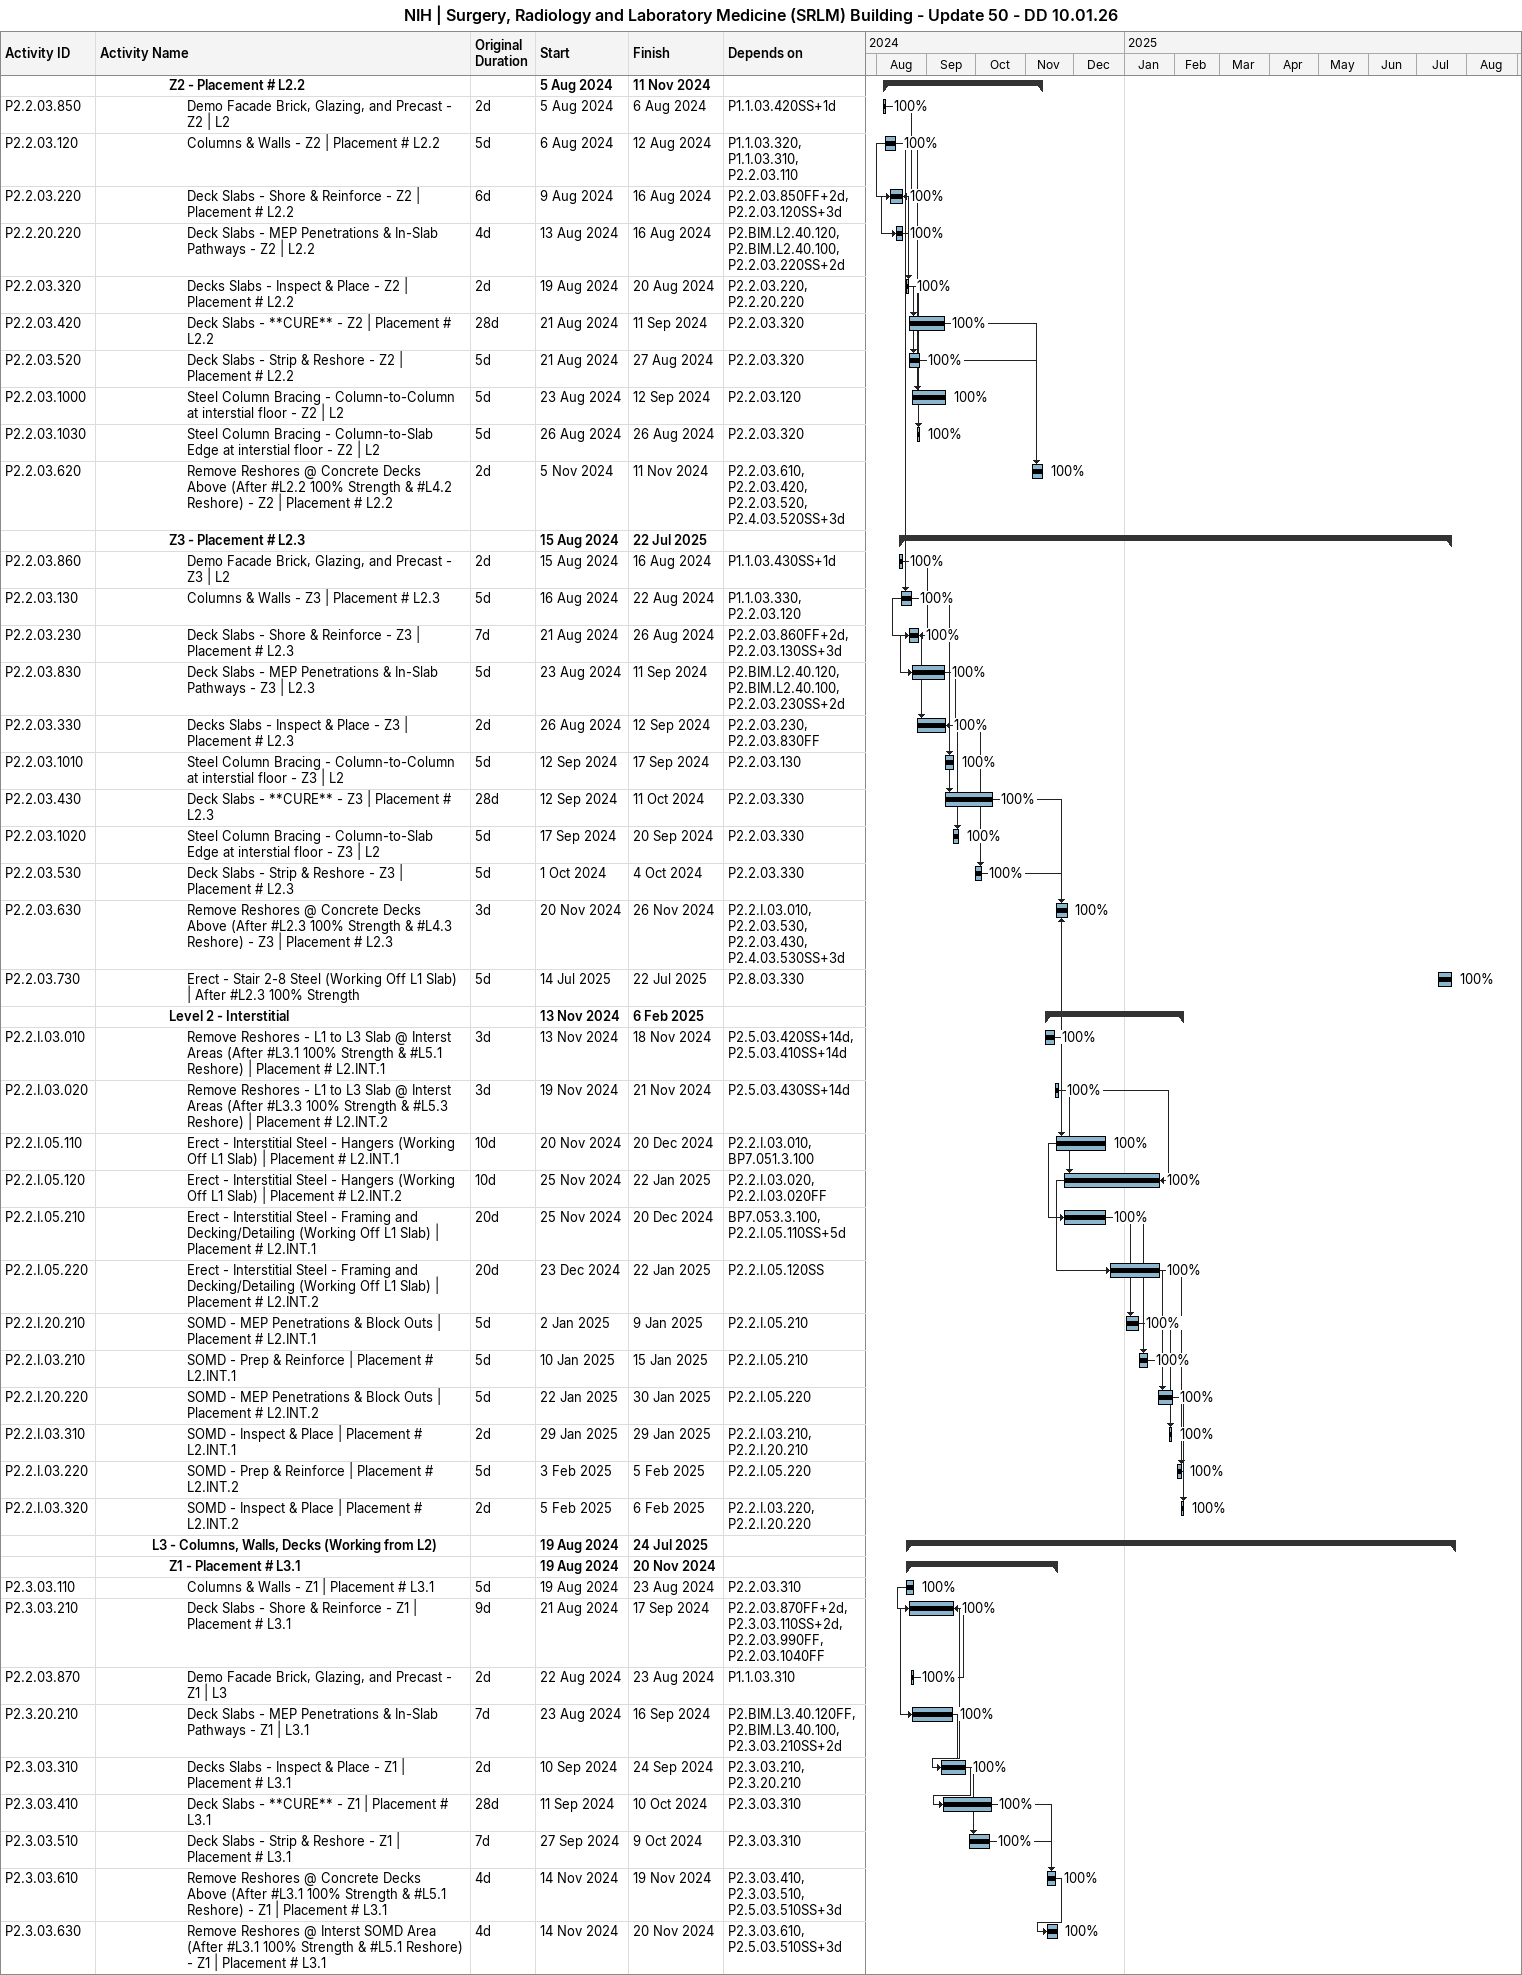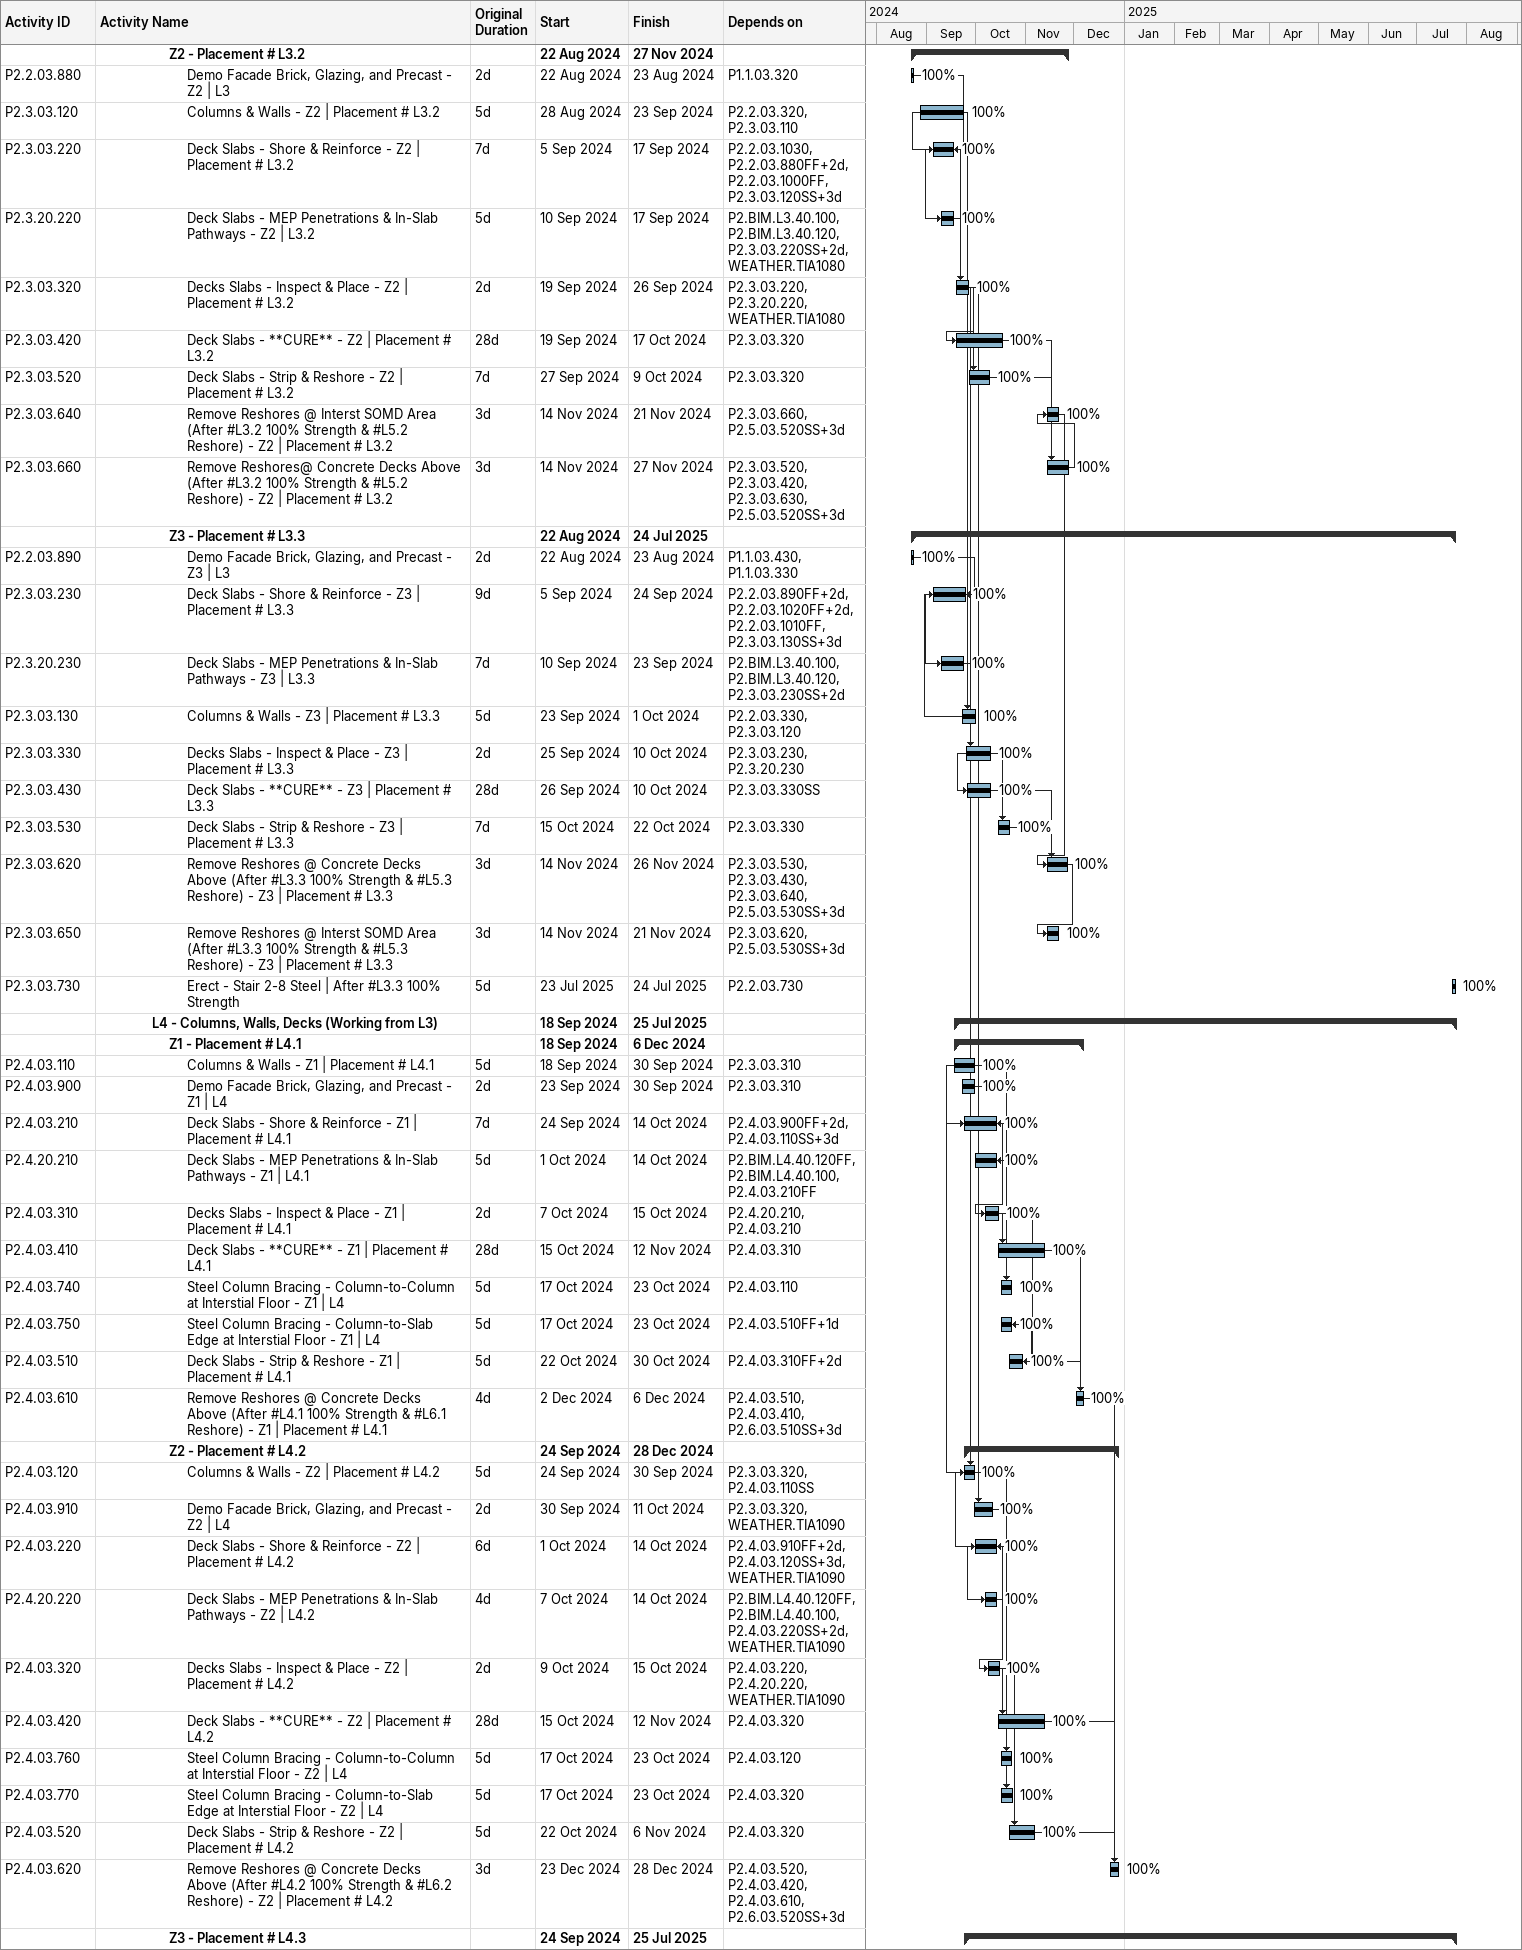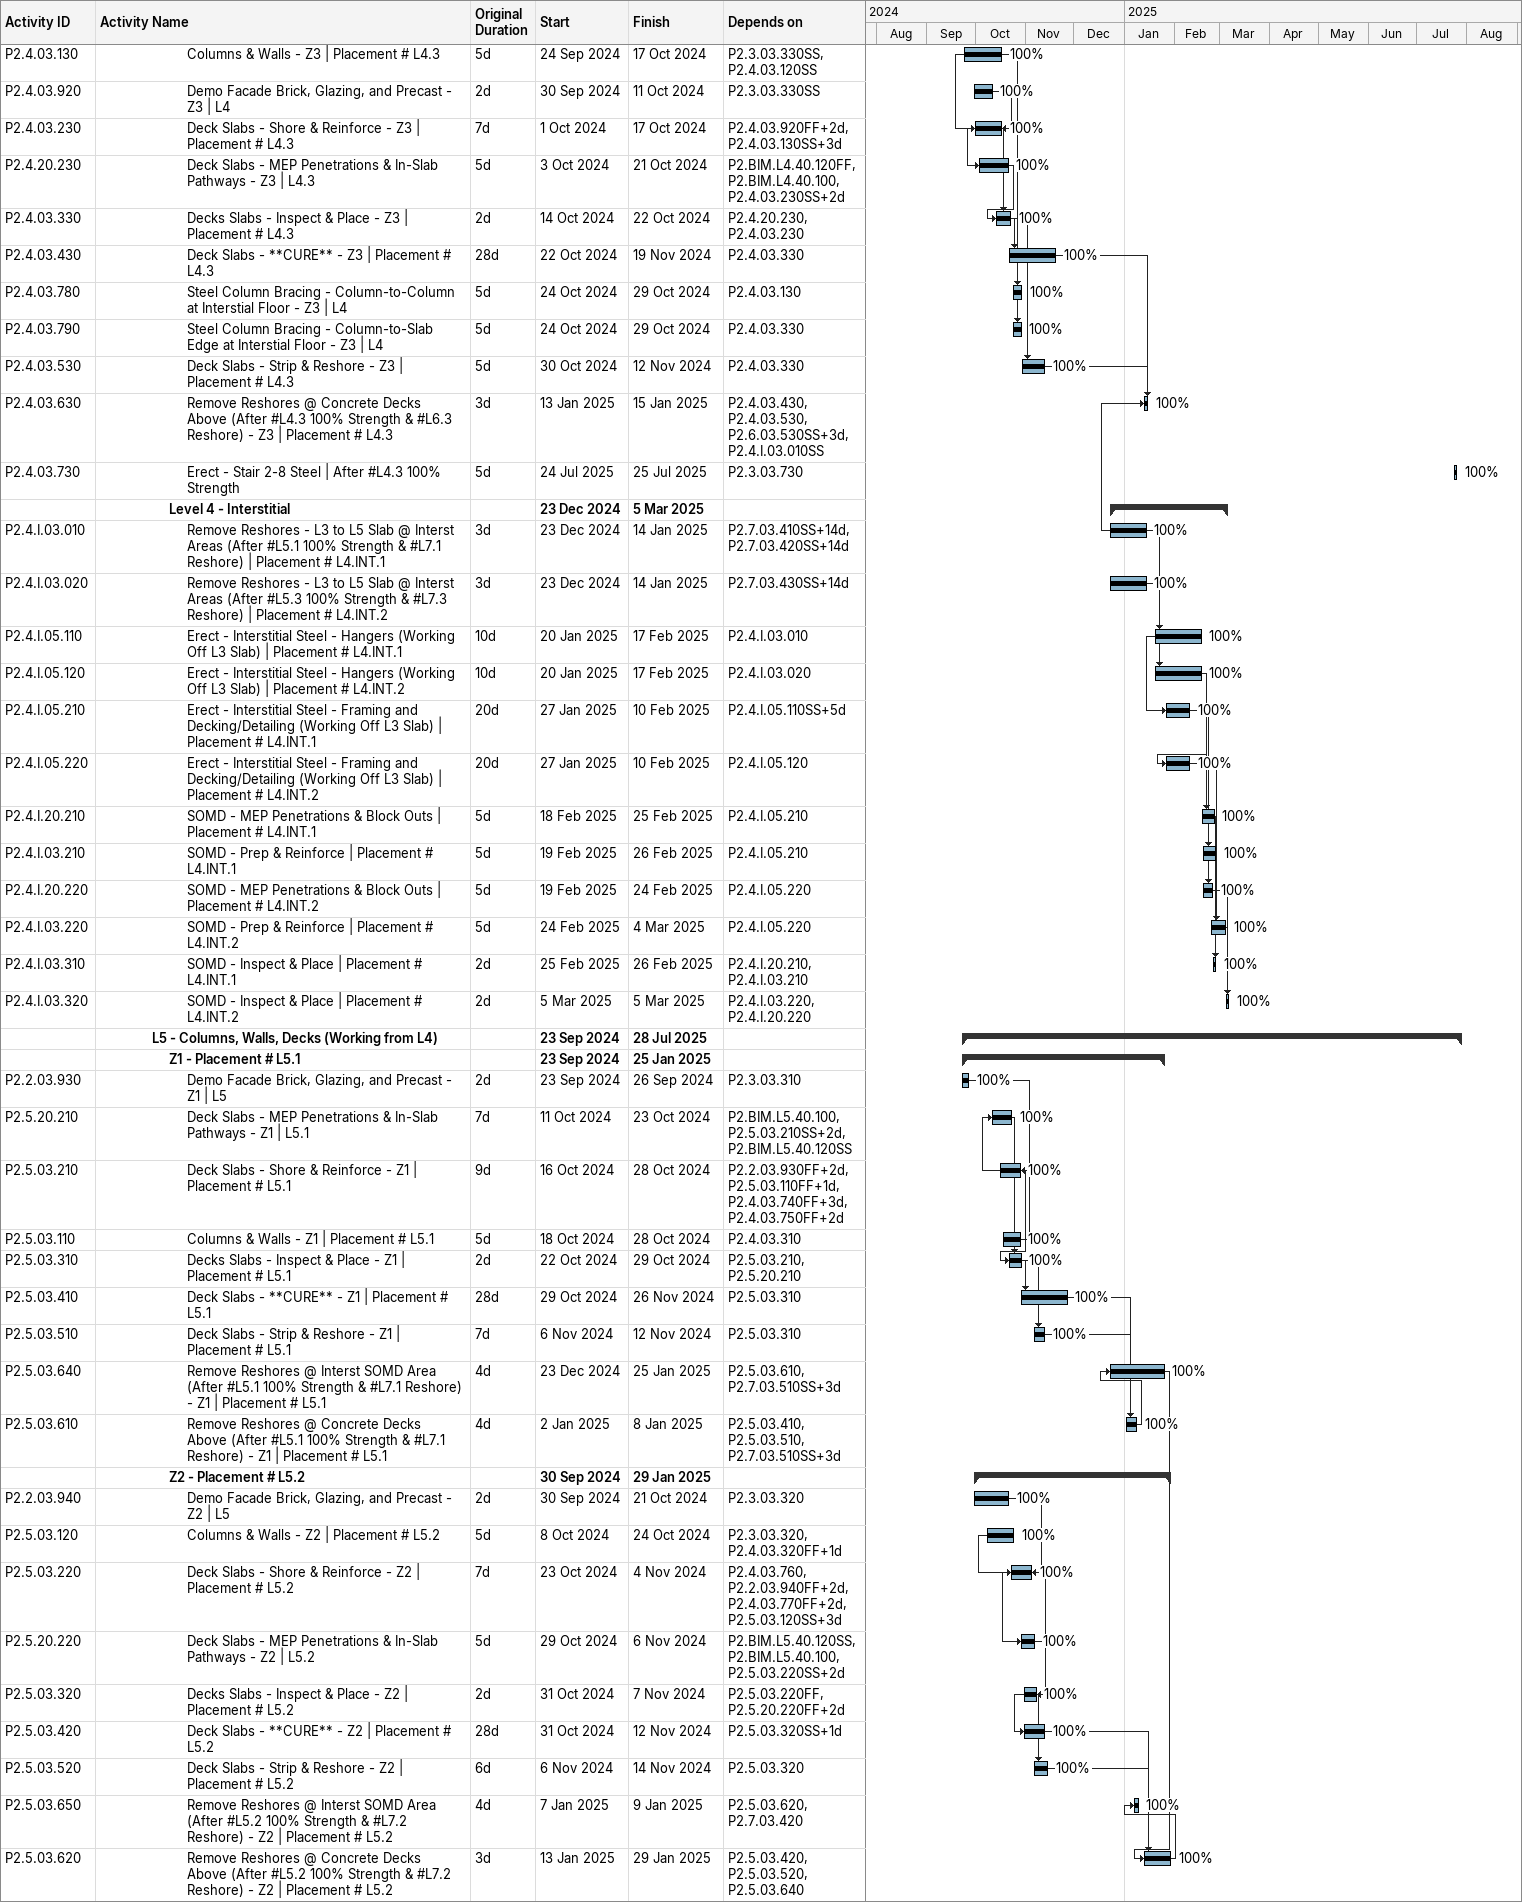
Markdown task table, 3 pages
NIH | Surgery, Radiology and Laboratory Medicine (SRLM) Building - Update 50 - DD 10.01.26

| ID | Level | Task | Original duration | Start | Finish | Predecessors | % complete |
|---|---|---|---|---|---|---|---|
|  | 5 | **Z2 - Placement # L2.2** |  | 2024-08-05 | 2024-11-11 |  |  |
| P2.2.03.850 | 6 | Demo Facade Brick, Glazing, and Precast - Z2 \| L2 | 2d | 2024-08-05 | 2024-08-06 | P1.1.03.420SS+1d | 100 |
| P2.2.03.120 | 6 | Columns & Walls - Z2 \| Placement # L2.2 | 5d | 2024-08-06 | 2024-08-12 | P1.1.03.320, P1.1.03.310, P2.2.03.110 | 100 |
| P2.2.03.220 | 6 | Deck Slabs - Shore & Reinforce - Z2 \| Placement # L2.2 | 6d | 2024-08-09 | 2024-08-16 | P2.2.03.850FF+2d, P2.2.03.120SS+3d | 100 |
| P2.2.20.220 | 6 | Deck Slabs - MEP Penetrations & In-Slab Pathways - Z2 \| L2.2 | 4d | 2024-08-13 | 2024-08-16 | P2.BIM.L2.40.120, P2.BIM.L2.40.100, P2.2.03.220SS+2d | 100 |
| P2.2.03.320 | 6 | Decks Slabs - Inspect & Place - Z2 \| Placement # L2.2 | 2d | 2024-08-19 | 2024-08-20 | P2.2.03.220, P2.2.20.220 | 100 |
| P2.2.03.420 | 6 | Deck Slabs - **CURE** - Z2 \| Placement # L2.2 | 28d | 2024-08-21 | 2024-09-11 | P2.2.03.320 | 100 |
| P2.2.03.520 | 6 | Deck Slabs - Strip & Reshore - Z2 \| Placement # L2.2 | 5d | 2024-08-21 | 2024-08-27 | P2.2.03.320 | 100 |
| P2.2.03.1000 | 6 | Steel Column Bracing - Column-to-Column at interstial floor - Z2 \| L2 | 5d | 2024-08-23 | 2024-09-12 | P2.2.03.120 | 100 |
| P2.2.03.1030 | 6 | Steel Column Bracing - Column-to-Slab Edge at interstial floor - Z2 \| L2 | 5d | 2024-08-26 | 2024-08-26 | P2.2.03.320 | 100 |
| P2.2.03.620 | 6 | Remove Reshores @ Concrete Decks Above (After #L2.2 100% Strength & #L4.2 Reshore) - Z2 \| Placement # L2.2 | 2d | 2024-11-05 | 2024-11-11 | P2.2.03.610, P2.2.03.420, P2.2.03.520, P2.4.03.520SS+3d | 100 |
|  | 5 | **Z3 - Placement # L2.3** |  | 2024-08-15 | 2025-07-22 |  |  |
| P2.2.03.860 | 6 | Demo Facade Brick, Glazing, and Precast - Z3 \| L2 | 2d | 2024-08-15 | 2024-08-16 | P1.1.03.430SS+1d | 100 |
| P2.2.03.130 | 6 | Columns & Walls - Z3 \| Placement # L2.3 | 5d | 2024-08-16 | 2024-08-22 | P1.1.03.330, P2.2.03.120 | 100 |
| P2.2.03.230 | 6 | Deck Slabs - Shore & Reinforce - Z3 \| Placement # L2.3 | 7d | 2024-08-21 | 2024-08-26 | P2.2.03.860FF+2d, P2.2.03.130SS+3d | 100 |
| P2.2.03.830 | 6 | Deck Slabs - MEP Penetrations & In-Slab Pathways - Z3 \| L2.3 | 5d | 2024-08-23 | 2024-09-11 | P2.BIM.L2.40.120, P2.BIM.L2.40.100, P2.2.03.230SS+2d | 100 |
| P2.2.03.330 | 6 | Decks Slabs - Inspect & Place - Z3 \| Placement # L2.3 | 2d | 2024-08-26 | 2024-09-12 | P2.2.03.230, P2.2.03.830FF | 100 |
| P2.2.03.1010 | 6 | Steel Column Bracing - Column-to-Column at interstial floor - Z3 \| L2 | 5d | 2024-09-12 | 2024-09-17 | P2.2.03.130 | 100 |
| P2.2.03.430 | 6 | Deck Slabs - **CURE** - Z3 \| Placement # L2.3 | 28d | 2024-09-12 | 2024-10-11 | P2.2.03.330 | 100 |
| P2.2.03.1020 | 6 | Steel Column Bracing - Column-to-Slab Edge at interstial floor - Z3 \| L2 | 5d | 2024-09-17 | 2024-09-20 | P2.2.03.330 | 100 |
| P2.2.03.530 | 6 | Deck Slabs - Strip & Reshore - Z3 \| Placement # L2.3 | 5d | 2024-10-01 | 2024-10-04 | P2.2.03.330 | 100 |
| P2.2.03.630 | 6 | Remove Reshores @ Concrete Decks Above (After #L2.3 100% Strength & #L4.3 Reshore) - Z3 \| Placement # L2.3 | 3d | 2024-11-20 | 2024-11-26 | P2.2.I.03.010, P2.2.03.530, P2.2.03.430, P2.4.03.530SS+3d | 100 |
| P2.2.03.730 | 6 | Erect - Stair 2-8 Steel (Working Off L1 Slab) \| After #L2.3 100% Strength | 5d | 2025-07-14 | 2025-07-22 | P2.8.03.330 | 100 |
|  | 5 | **Level 2 - Interstitial** |  | 2024-11-13 | 2025-02-06 |  |  |
| P2.2.I.03.010 | 6 | Remove Reshores - L1 to L3 Slab @ Interst Areas (After #L3.1 100% Strength & #L5.1 Reshore) \| Placement # L2.INT.1 | 3d | 2024-11-13 | 2024-11-18 | P2.5.03.420SS+14d, P2.5.03.410SS+14d | 100 |
| P2.2.I.03.020 | 6 | Remove Reshores - L1 to L3 Slab @ Interst Areas (After #L3.3 100% Strength & #L5.3 Reshore) \| Placement # L2.INT.2 | 3d | 2024-11-19 | 2024-11-21 | P2.5.03.430SS+14d | 100 |
| P2.2.I.05.110 | 6 | Erect - Interstitial Steel - Hangers (Working Off L1 Slab) \| Placement # L2.INT.1 | 10d | 2024-11-20 | 2024-12-20 | P2.2.I.03.010, BP7.051.3.100 | 100 |
| P2.2.I.05.120 | 6 | Erect - Interstitial Steel - Hangers (Working Off L1 Slab) \| Placement # L2.INT.2 | 10d | 2024-11-25 | 2025-01-22 | P2.2.I.03.020, P2.2.I.03.020FF | 100 |
| P2.2.I.05.210 | 6 | Erect - Interstitial Steel - Framing and Decking/Detailing (Working Off L1 Slab) \| Placement # L2.INT.1 | 20d | 2024-11-25 | 2024-12-20 | BP7.053.3.100, P2.2.I.05.110SS+5d | 100 |
| P2.2.I.05.220 | 6 | Erect - Interstitial Steel - Framing and Decking/Detailing (Working Off L1 Slab) \| Placement # L2.INT.2 | 20d | 2024-12-23 | 2025-01-22 | P2.2.I.05.120SS | 100 |
| P2.2.I.20.210 | 6 | SOMD - MEP Penetrations & Block Outs \| Placement # L2.INT.1 | 5d | 2025-01-02 | 2025-01-09 | P2.2.I.05.210 | 100 |
| P2.2.I.03.210 | 6 | SOMD - Prep & Reinforce \| Placement # L2.INT.1 | 5d | 2025-01-10 | 2025-01-15 | P2.2.I.05.210 | 100 |
| P2.2.I.20.220 | 6 | SOMD - MEP Penetrations & Block Outs \| Placement # L2.INT.2 | 5d | 2025-01-22 | 2025-01-30 | P2.2.I.05.220 | 100 |
| P2.2.I.03.310 | 6 | SOMD - Inspect & Place \| Placement # L2.INT.1 | 2d | 2025-01-29 | 2025-01-29 | P2.2.I.03.210, P2.2.I.20.210 | 100 |
| P2.2.I.03.220 | 6 | SOMD - Prep & Reinforce \| Placement # L2.INT.2 | 5d | 2025-02-03 | 2025-02-05 | P2.2.I.05.220 | 100 |
| P2.2.I.03.320 | 6 | SOMD - Inspect & Place \| Placement # L2.INT.2 | 2d | 2025-02-05 | 2025-02-06 | P2.2.I.03.220, P2.2.I.20.220 | 100 |
|  | 4 | **L3 - Columns, Walls, Decks (Working from L2)** |  | 2024-08-19 | 2025-07-24 |  |  |
|  | 5 | **Z1 - Placement # L3.1** |  | 2024-08-19 | 2024-11-20 |  |  |
| P2.3.03.110 | 6 | Columns & Walls - Z1 \| Placement # L3.1 | 5d | 2024-08-19 | 2024-08-23 | P2.2.03.310 | 100 |
| P2.3.03.210 | 6 | Deck Slabs - Shore & Reinforce - Z1 \| Placement # L3.1 | 9d | 2024-08-21 | 2024-09-17 | P2.2.03.870FF+2d, P2.3.03.110SS+2d, P2.2.03.990FF, P2.2.03.1040FF | 100 |
| P2.2.03.870 | 6 | Demo Facade Brick, Glazing, and Precast - Z1 \| L3 | 2d | 2024-08-22 | 2024-08-23 | P1.1.03.310 | 100 |
| P2.3.20.210 | 6 | Deck Slabs - MEP Penetrations & In-Slab Pathways - Z1 \| L3.1 | 7d | 2024-08-23 | 2024-09-16 | P2.BIM.L3.40.120FF, P2.BIM.L3.40.100, P2.3.03.210SS+2d | 100 |
| P2.3.03.310 | 6 | Decks Slabs - Inspect & Place - Z1 \| Placement # L3.1 | 2d | 2024-09-10 | 2024-09-24 | P2.3.03.210, P2.3.20.210 | 100 |
| P2.3.03.410 | 6 | Deck Slabs - **CURE** - Z1 \| Placement # L3.1 | 28d | 2024-09-11 | 2024-10-10 | P2.3.03.310 | 100 |
| P2.3.03.510 | 6 | Deck Slabs - Strip & Reshore - Z1 \| Placement # L3.1 | 7d | 2024-09-27 | 2024-10-09 | P2.3.03.310 | 100 |
| P2.3.03.610 | 6 | Remove Reshores @ Concrete Decks Above (After #L3.1 100% Strength & #L5.1 Reshore) - Z1 \| Placement # L3.1 | 4d | 2024-11-14 | 2024-11-19 | P2.3.03.410, P2.3.03.510, P2.5.03.510SS+3d | 100 |
| P2.3.03.630 | 6 | Remove Reshores @ Interst SOMD Area (After #L3.1 100% Strength & #L5.1 Reshore) - Z1 \| Placement # L3.1 | 4d | 2024-11-14 | 2024-11-20 | P2.3.03.610, P2.5.03.510SS+3d | 100 |
|  | 5 | **Z2 - Placement # L3.2** |  | 2024-08-22 | 2024-11-27 |  |  |
| P2.2.03.880 | 6 | Demo Facade Brick, Glazing, and Precast - Z2 \| L3 | 2d | 2024-08-22 | 2024-08-23 | P1.1.03.320 | 100 |
| P2.3.03.120 | 6 | Columns & Walls - Z2 \| Placement # L3.2 | 5d | 2024-08-28 | 2024-09-23 | P2.2.03.320, P2.3.03.110 | 100 |
| P2.3.03.220 | 6 | Deck Slabs - Shore & Reinforce - Z2 \| Placement # L3.2 | 7d | 2024-09-05 | 2024-09-17 | P2.2.03.1030, P2.2.03.880FF+2d, P2.2.03.1000FF, P2.3.03.120SS+3d | 100 |
| P2.3.20.220 | 6 | Deck Slabs - MEP Penetrations & In-Slab Pathways - Z2 \| L3.2 | 5d | 2024-09-10 | 2024-09-17 | P2.BIM.L3.40.100, P2.BIM.L3.40.120, P2.3.03.220SS+2d, WEATHER.TIA1080 | 100 |
| P2.3.03.320 | 6 | Decks Slabs - Inspect & Place - Z2 \| Placement # L3.2 | 2d | 2024-09-19 | 2024-09-26 | P2.3.03.220, P2.3.20.220, WEATHER.TIA1080 | 100 |
| P2.3.03.420 | 6 | Deck Slabs - **CURE** - Z2 \| Placement # L3.2 | 28d | 2024-09-19 | 2024-10-17 | P2.3.03.320 | 100 |
| P2.3.03.520 | 6 | Deck Slabs - Strip & Reshore - Z2 \| Placement # L3.2 | 7d | 2024-09-27 | 2024-10-09 | P2.3.03.320 | 100 |
| P2.3.03.640 | 6 | Remove Reshores @ Interst SOMD Area (After #L3.2 100% Strength & #L5.2 Reshore) - Z2 \| Placement # L3.2 | 3d | 2024-11-14 | 2024-11-21 | P2.3.03.660, P2.5.03.520SS+3d | 100 |
| P2.3.03.660 | 6 | Remove Reshores@ Concrete Decks Above (After #L3.2 100% Strength & #L5.2 Reshore) - Z2 \| Placement # L3.2 | 3d | 2024-11-14 | 2024-11-27 | P2.3.03.520, P2.3.03.420, P2.3.03.630, P2.5.03.520SS+3d | 100 |
|  | 5 | **Z3 - Placement # L3.3** |  | 2024-08-22 | 2025-07-24 |  |  |
| P2.2.03.890 | 6 | Demo Facade Brick, Glazing, and Precast - Z3 \| L3 | 2d | 2024-08-22 | 2024-08-23 | P1.1.03.430, P1.1.03.330 | 100 |
| P2.3.03.230 | 6 | Deck Slabs - Shore & Reinforce - Z3 \| Placement # L3.3 | 9d | 2024-09-05 | 2024-09-24 | P2.2.03.890FF+2d, P2.2.03.1020FF+2d, P2.2.03.1010FF, P2.3.03.130SS+3d | 100 |
| P2.3.20.230 | 6 | Deck Slabs - MEP Penetrations & In-Slab Pathways - Z3 \| L3.3 | 7d | 2024-09-10 | 2024-09-23 | P2.BIM.L3.40.100, P2.BIM.L3.40.120, P2.3.03.230SS+2d | 100 |
| P2.3.03.130 | 6 | Columns & Walls - Z3 \| Placement # L3.3 | 5d | 2024-09-23 | 2024-10-01 | P2.2.03.330, P2.3.03.120 | 100 |
| P2.3.03.330 | 6 | Decks Slabs - Inspect & Place - Z3 \| Placement # L3.3 | 2d | 2024-09-25 | 2024-10-10 | P2.3.03.230, P2.3.20.230 | 100 |
| P2.3.03.430 | 6 | Deck Slabs - **CURE** - Z3 \| Placement # L3.3 | 28d | 2024-09-26 | 2024-10-10 | P2.3.03.330SS | 100 |
| P2.3.03.530 | 6 | Deck Slabs - Strip & Reshore - Z3 \| Placement # L3.3 | 7d | 2024-10-15 | 2024-10-22 | P2.3.03.330 | 100 |
| P2.3.03.620 | 6 | Remove Reshores @ Concrete Decks Above (After #L3.3 100% Strength & #L5.3 Reshore) - Z3 \| Placement # L3.3 | 3d | 2024-11-14 | 2024-11-26 | P2.3.03.530, P2.3.03.430, P2.3.03.640, P2.5.03.530SS+3d | 100 |
| P2.3.03.650 | 6 | Remove Reshores @ Interst SOMD Area (After #L3.3 100% Strength & #L5.3 Reshore) - Z3 \| Placement # L3.3 | 3d | 2024-11-14 | 2024-11-21 | P2.3.03.620, P2.5.03.530SS+3d | 100 |
| P2.3.03.730 | 6 | Erect - Stair 2-8 Steel \| After #L3.3 100% Strength | 5d | 2025-07-23 | 2025-07-24 | P2.2.03.730 | 100 |
|  | 4 | **L4 - Columns, Walls, Decks (Working from L3)** |  | 2024-09-18 | 2025-07-25 |  |  |
|  | 5 | **Z1 - Placement # L4.1** |  | 2024-09-18 | 2024-12-06 |  |  |
| P2.4.03.110 | 6 | Columns & Walls - Z1 \| Placement # L4.1 | 5d | 2024-09-18 | 2024-09-30 | P2.3.03.310 | 100 |
| P2.4.03.900 | 6 | Demo Facade Brick, Glazing, and Precast - Z1 \| L4 | 2d | 2024-09-23 | 2024-09-30 | P2.3.03.310 | 100 |
| P2.4.03.210 | 6 | Deck Slabs - Shore & Reinforce - Z1 \| Placement # L4.1 | 7d | 2024-09-24 | 2024-10-14 | P2.4.03.900FF+2d, P2.4.03.110SS+3d | 100 |
| P2.4.20.210 | 6 | Deck Slabs - MEP Penetrations & In-Slab Pathways - Z1 \| L4.1 | 5d | 2024-10-01 | 2024-10-14 | P2.BIM.L4.40.120FF, P2.BIM.L4.40.100, P2.4.03.210FF | 100 |
| P2.4.03.310 | 6 | Decks Slabs - Inspect & Place - Z1 \| Placement # L4.1 | 2d | 2024-10-07 | 2024-10-15 | P2.4.20.210, P2.4.03.210 | 100 |
| P2.4.03.410 | 6 | Deck Slabs - **CURE** - Z1 \| Placement # L4.1 | 28d | 2024-10-15 | 2024-11-12 | P2.4.03.310 | 100 |
| P2.4.03.740 | 6 | Steel Column Bracing - Column-to-Column at Interstial Floor - Z1 \| L4 | 5d | 2024-10-17 | 2024-10-23 | P2.4.03.110 | 100 |
| P2.4.03.750 | 6 | Steel Column Bracing - Column-to-Slab Edge at Interstial Floor - Z1 \| L4 | 5d | 2024-10-17 | 2024-10-23 | P2.4.03.510FF+1d | 100 |
| P2.4.03.510 | 6 | Deck Slabs - Strip & Reshore - Z1 \| Placement # L4.1 | 5d | 2024-10-22 | 2024-10-30 | P2.4.03.310FF+2d | 100 |
| P2.4.03.610 | 6 | Remove Reshores @ Concrete Decks Above (After #L4.1 100% Strength & #L6.1 Reshore) - Z1 \| Placement # L4.1 | 4d | 2024-12-02 | 2024-12-06 | P2.4.03.510, P2.4.03.410, P2.6.03.510SS+3d | 100 |
|  | 5 | **Z2 - Placement # L4.2** |  | 2024-09-24 | 2024-12-28 |  |  |
| P2.4.03.120 | 6 | Columns & Walls - Z2 \| Placement # L4.2 | 5d | 2024-09-24 | 2024-09-30 | P2.3.03.320, P2.4.03.110SS | 100 |
| P2.4.03.910 | 6 | Demo Facade Brick, Glazing, and Precast - Z2 \| L4 | 2d | 2024-09-30 | 2024-10-11 | P2.3.03.320, WEATHER.TIA1090 | 100 |
| P2.4.03.220 | 6 | Deck Slabs - Shore & Reinforce - Z2 \| Placement # L4.2 | 6d | 2024-10-01 | 2024-10-14 | P2.4.03.910FF+2d, P2.4.03.120SS+3d, WEATHER.TIA1090 | 100 |
| P2.4.20.220 | 6 | Deck Slabs - MEP Penetrations & In-Slab Pathways - Z2 \| L4.2 | 4d | 2024-10-07 | 2024-10-14 | P2.BIM.L4.40.120FF, P2.BIM.L4.40.100, P2.4.03.220SS+2d, WEATHER.TIA1090 | 100 |
| P2.4.03.320 | 6 | Decks Slabs - Inspect & Place - Z2 \| Placement # L4.2 | 2d | 2024-10-09 | 2024-10-15 | P2.4.03.220, P2.4.20.220, WEATHER.TIA1090 | 100 |
| P2.4.03.420 | 6 | Deck Slabs - **CURE** - Z2 \| Placement # L4.2 | 28d | 2024-10-15 | 2024-11-12 | P2.4.03.320 | 100 |
| P2.4.03.760 | 6 | Steel Column Bracing - Column-to-Column at Interstial Floor - Z2 \| L4 | 5d | 2024-10-17 | 2024-10-23 | P2.4.03.120 | 100 |
| P2.4.03.770 | 6 | Steel Column Bracing - Column-to-Slab Edge at Interstial Floor - Z2 \| L4 | 5d | 2024-10-17 | 2024-10-23 | P2.4.03.320 | 100 |
| P2.4.03.520 | 6 | Deck Slabs - Strip & Reshore - Z2 \| Placement # L4.2 | 5d | 2024-10-22 | 2024-11-06 | P2.4.03.320 | 100 |
| P2.4.03.620 | 6 | Remove Reshores @ Concrete Decks Above (After #L4.2 100% Strength & #L6.2 Reshore) - Z2 \| Placement # L4.2 | 3d | 2024-12-23 | 2024-12-28 | P2.4.03.520, P2.4.03.420, P2.4.03.610, P2.6.03.520SS+3d | 100 |
|  | 5 | **Z3 - Placement # L4.3** |  | 2024-09-24 | 2025-07-25 |  |  |
| P2.4.03.130 | 6 | Columns & Walls - Z3 \| Placement # L4.3 | 5d | 2024-09-24 | 2024-10-17 | P2.3.03.330SS, P2.4.03.120SS | 100 |
| P2.4.03.920 | 6 | Demo Facade Brick, Glazing, and Precast - Z3 \| L4 | 2d | 2024-09-30 | 2024-10-11 | P2.3.03.330SS | 100 |
| P2.4.03.230 | 6 | Deck Slabs - Shore & Reinforce - Z3 \| Placement # L4.3 | 7d | 2024-10-01 | 2024-10-17 | P2.4.03.920FF+2d, P2.4.03.130SS+3d | 100 |
| P2.4.20.230 | 6 | Deck Slabs - MEP Penetrations & In-Slab Pathways - Z3 \| L4.3 | 5d | 2024-10-03 | 2024-10-21 | P2.BIM.L4.40.120FF, P2.BIM.L4.40.100, P2.4.03.230SS+2d | 100 |
| P2.4.03.330 | 6 | Decks Slabs - Inspect & Place - Z3 \| Placement # L4.3 | 2d | 2024-10-14 | 2024-10-22 | P2.4.20.230, P2.4.03.230 | 100 |
| P2.4.03.430 | 6 | Deck Slabs - **CURE** - Z3 \| Placement # L4.3 | 28d | 2024-10-22 | 2024-11-19 | P2.4.03.330 | 100 |
| P2.4.03.780 | 6 | Steel Column Bracing - Column-to-Column at Interstial Floor - Z3 \| L4 | 5d | 2024-10-24 | 2024-10-29 | P2.4.03.130 | 100 |
| P2.4.03.790 | 6 | Steel Column Bracing - Column-to-Slab Edge at Interstial Floor - Z3 \| L4 | 5d | 2024-10-24 | 2024-10-29 | P2.4.03.330 | 100 |
| P2.4.03.530 | 6 | Deck Slabs - Strip & Reshore - Z3 \| Placement # L4.3 | 5d | 2024-10-30 | 2024-11-12 | P2.4.03.330 | 100 |
| P2.4.03.630 | 6 | Remove Reshores @ Concrete Decks Above (After #L4.3 100% Strength & #L6.3 Reshore) - Z3 \| Placement # L4.3 | 3d | 2025-01-13 | 2025-01-15 | P2.4.03.430, P2.4.03.530, P2.6.03.530SS+3d, P2.4.I.03.010SS | 100 |
| P2.4.03.730 | 6 | Erect - Stair 2-8 Steel \| After #L4.3 100% Strength | 5d | 2025-07-24 | 2025-07-25 | P2.3.03.730 | 100 |
|  | 5 | **Level 4 - Interstitial** |  | 2024-12-23 | 2025-03-05 |  |  |
| P2.4.I.03.010 | 6 | Remove Reshores - L3 to L5 Slab @ Interst Areas (After #L5.1 100% Strength & #L7.1 Reshore) \| Placement # L4.INT.1 | 3d | 2024-12-23 | 2025-01-14 | P2.7.03.410SS+14d, P2.7.03.420SS+14d | 100 |
| P2.4.I.03.020 | 6 | Remove Reshores - L3 to L5 Slab @ Interst Areas (After #L5.3 100% Strength & #L7.3 Reshore) \| Placement # L4.INT.2 | 3d | 2024-12-23 | 2025-01-14 | P2.7.03.430SS+14d | 100 |
| P2.4.I.05.110 | 6 | Erect - Interstitial Steel - Hangers (Working Off L3 Slab) \| Placement # L4.INT.1 | 10d | 2025-01-20 | 2025-02-17 | P2.4.I.03.010 | 100 |
| P2.4.I.05.120 | 6 | Erect - Interstitial Steel - Hangers (Working Off L3 Slab) \| Placement # L4.INT.2 | 10d | 2025-01-20 | 2025-02-17 | P2.4.I.03.020 | 100 |
| P2.4.I.05.210 | 6 | Erect - Interstitial Steel - Framing and Decking/Detailing (Working Off L3 Slab) \| Placement # L4.INT.1 | 20d | 2025-01-27 | 2025-02-10 | P2.4.I.05.110SS+5d | 100 |
| P2.4.I.05.220 | 6 | Erect - Interstitial Steel - Framing and Decking/Detailing (Working Off L3 Slab) \| Placement # L4.INT.2 | 20d | 2025-01-27 | 2025-02-10 | P2.4.I.05.120 | 100 |
| P2.4.I.20.210 | 6 | SOMD - MEP Penetrations & Block Outs \| Placement # L4.INT.1 | 5d | 2025-02-18 | 2025-02-25 | P2.4.I.05.210 | 100 |
| P2.4.I.03.210 | 6 | SOMD - Prep & Reinforce \| Placement # L4.INT.1 | 5d | 2025-02-19 | 2025-02-26 | P2.4.I.05.210 | 100 |
| P2.4.I.20.220 | 6 | SOMD - MEP Penetrations & Block Outs \| Placement # L4.INT.2 | 5d | 2025-02-19 | 2025-02-24 | P2.4.I.05.220 | 100 |
| P2.4.I.03.220 | 6 | SOMD - Prep & Reinforce \| Placement # L4.INT.2 | 5d | 2025-02-24 | 2025-03-04 | P2.4.I.05.220 | 100 |
| P2.4.I.03.310 | 6 | SOMD - Inspect & Place \| Placement # L4.INT.1 | 2d | 2025-02-25 | 2025-02-26 | P2.4.I.20.210, P2.4.I.03.210 | 100 |
| P2.4.I.03.320 | 6 | SOMD - Inspect & Place \| Placement # L4.INT.2 | 2d | 2025-03-05 | 2025-03-05 | P2.4.I.03.220, P2.4.I.20.220 | 100 |
|  | 4 | **L5 - Columns, Walls, Decks (Working from L4)** |  | 2024-09-23 | 2025-07-28 |  |  |
|  | 5 | **Z1 - Placement # L5.1** |  | 2024-09-23 | 2025-01-25 |  |  |
| P2.2.03.930 | 6 | Demo Facade Brick, Glazing, and Precast - Z1 \| L5 | 2d | 2024-09-23 | 2024-09-26 | P2.3.03.310 | 100 |
| P2.5.20.210 | 6 | Deck Slabs - MEP Penetrations & In-Slab Pathways - Z1 \| L5.1 | 7d | 2024-10-11 | 2024-10-23 | P2.BIM.L5.40.100, P2.5.03.210SS+2d, P2.BIM.L5.40.120SS | 100 |
| P2.5.03.210 | 6 | Deck Slabs - Shore & Reinforce - Z1 \| Placement # L5.1 | 9d | 2024-10-16 | 2024-10-28 | P2.2.03.930FF+2d, P2.5.03.110FF+1d, P2.4.03.740FF+3d, P2.4.03.750FF+2d | 100 |
| P2.5.03.110 | 6 | Columns & Walls - Z1 \| Placement # L5.1 | 5d | 2024-10-18 | 2024-10-28 | P2.4.03.310 | 100 |
| P2.5.03.310 | 6 | Decks Slabs - Inspect & Place - Z1 \| Placement # L5.1 | 2d | 2024-10-22 | 2024-10-29 | P2.5.03.210, P2.5.20.210 | 100 |
| P2.5.03.410 | 6 | Deck Slabs - **CURE** - Z1 \| Placement # L5.1 | 28d | 2024-10-29 | 2024-11-26 | P2.5.03.310 | 100 |
| P2.5.03.510 | 6 | Deck Slabs - Strip & Reshore - Z1 \| Placement # L5.1 | 7d | 2024-11-06 | 2024-11-12 | P2.5.03.310 | 100 |
| P2.5.03.640 | 6 | Remove Reshores @ Interst SOMD Area (After #L5.1 100% Strength & #L7.1 Reshore) - Z1 \| Placement # L5.1 | 4d | 2024-12-23 | 2025-01-25 | P2.5.03.610, P2.7.03.510SS+3d | 100 |
| P2.5.03.610 | 6 | Remove Reshores @ Concrete Decks Above (After #L5.1 100% Strength & #L7.1 Reshore) - Z1 \| Placement # L5.1 | 4d | 2025-01-02 | 2025-01-08 | P2.5.03.410, P2.5.03.510, P2.7.03.510SS+3d | 100 |
|  | 5 | **Z2 - Placement # L5.2** |  | 2024-09-30 | 2025-01-29 |  |  |
| P2.2.03.940 | 6 | Demo Facade Brick, Glazing, and Precast - Z2 \| L5 | 2d | 2024-09-30 | 2024-10-21 | P2.3.03.320 | 100 |
| P2.5.03.120 | 6 | Columns & Walls - Z2 \| Placement # L5.2 | 5d | 2024-10-08 | 2024-10-24 | P2.3.03.320, P2.4.03.320FF+1d | 100 |
| P2.5.03.220 | 6 | Deck Slabs - Shore & Reinforce - Z2 \| Placement # L5.2 | 7d | 2024-10-23 | 2024-11-04 | P2.4.03.760, P2.2.03.940FF+2d, P2.4.03.770FF+2d, P2.5.03.120SS+3d | 100 |
| P2.5.20.220 | 6 | Deck Slabs - MEP Penetrations & In-Slab Pathways - Z2 \| L5.2 | 5d | 2024-10-29 | 2024-11-06 | P2.BIM.L5.40.120SS, P2.BIM.L5.40.100, P2.5.03.220SS+2d | 100 |
| P2.5.03.320 | 6 | Decks Slabs - Inspect & Place - Z2 \| Placement # L5.2 | 2d | 2024-10-31 | 2024-11-07 | P2.5.03.220FF, P2.5.20.220FF+2d | 100 |
| P2.5.03.420 | 6 | Deck Slabs - **CURE** - Z2 \| Placement # L5.2 | 28d | 2024-10-31 | 2024-11-12 | P2.5.03.320SS+1d | 100 |
| P2.5.03.520 | 6 | Deck Slabs - Strip & Reshore - Z2 \| Placement # L5.2 | 6d | 2024-11-06 | 2024-11-14 | P2.5.03.320 | 100 |
| P2.5.03.650 | 6 | Remove Reshores @ Interst SOMD Area (After #L5.2 100% Strength & #L7.2 Reshore) - Z2 \| Placement # L5.2 | 4d | 2025-01-07 | 2025-01-09 | P2.5.03.620, P2.7.03.420 | 100 |
| P2.5.03.620 | 6 | Remove Reshores @ Concrete Decks Above (After #L5.2 100% Strength & #L7.2 Reshore) - Z2 \| Placement # L5.2 | 3d | 2025-01-13 | 2025-01-29 | P2.5.03.420, P2.5.03.520, P2.5.03.640 | 100 |
